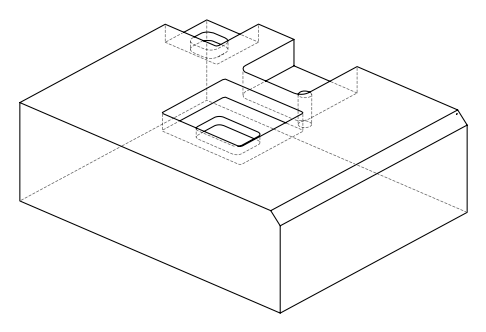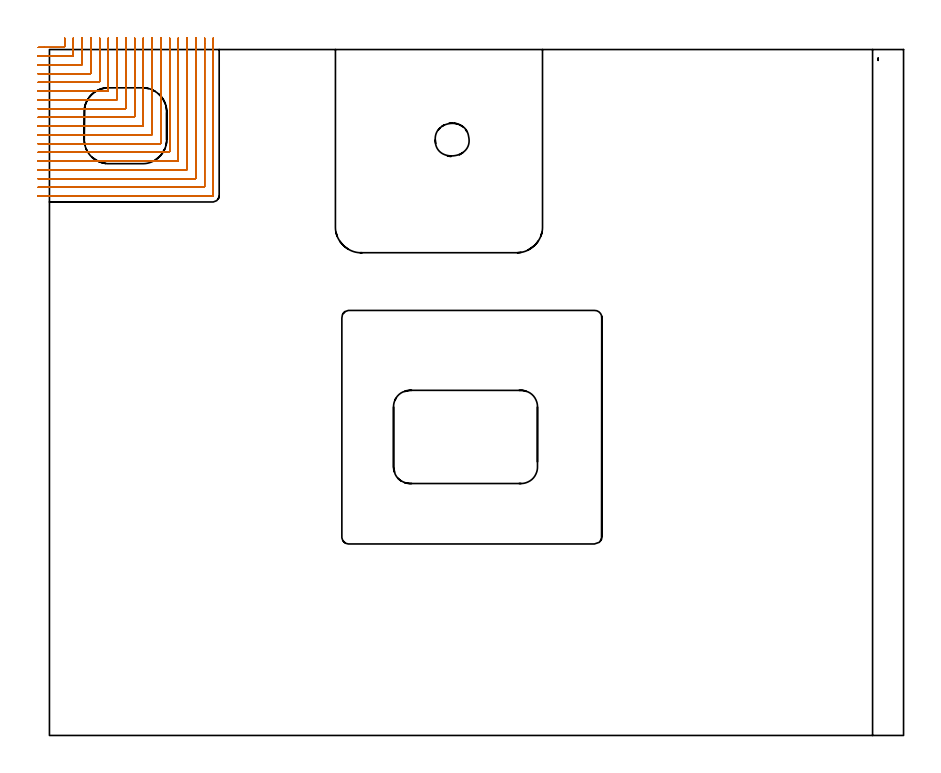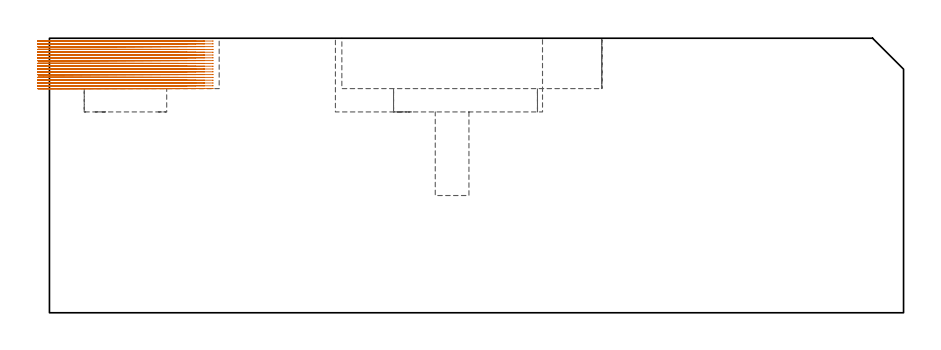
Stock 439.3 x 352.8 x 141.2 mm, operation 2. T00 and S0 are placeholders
(PLAN: 7 operations, 4 tool changes, 249 min)
(1 AREA_MILL | FG_CHAMFER_SURFACE | UGT0205_001 | 17.22 min | 44580 mm3)
(2 MILL_CORNER_NOTCH_RECTANGULAR | CORNER_NOTCH_RECTANGULAR | NXT0201_008 | Follow Part, ap 1.5, ae 75% | 69.24 min | 177215 mm3)
(3 MILL_RECTANGULAR_POCKET | POCKET_RECTANGULAR_STRAIGHT | NXT0201_008 | Follow Part, ap 1.5, ae 75% | 129.62 min | 415671 mm3)
(4 MILL_RECTANGULAR_POCKET_1 | POCKET_RECTANGULAR_STRAIGHT_1 | UGT0201_094 | Follow Part, ap 5, ae 75% | 0.85 min | 18282 mm3)
(5 MILL_RECTANGULAR_POCKET_2 | POCKET_RECTANGULAR_STRAIGHT_2 | NXT0201_012 | Follow Part, ap 4, ae 75% | 2.64 min | 41777 mm3)
(6 MILL_SLOT | SLOT_PARTIAL_RECTANGULAR | NXT0201_012 | Follow Part, ap 4, ae 75% | 28.28 min | 418952 mm3)
(7 MILL_BLIND_HOLE_FROM_SOLID_MATERIAL | STEP1POCKET | NXT0201_011 | Spiral | 1.12 min | 10100 mm3)
(TOOL UGT0205_001 | Chamfer Mill 20 x 3 x 45 deg. | D20 FL50 Z2)
(TOOL NXT0201_008 | ENDMILL 6mm [2P460-0600-NA 1630] | D6 FL26 Z6)
(TOOL UGT0201_094 | End mill 20 mm | D20 FL38 Z4)
(TOOL NXT0201_012 | ENDMILL 16mm [2P460-1600-NA 1630] | D16 FL38 Z6)
(TOOL NXT0201_011 | ENDMILL 12mm [2P460-1200-NA 1630] | D12 FL38 Z6)
(OP 2 MILL_CORNER_NOTCH_RECTANGULAR)
G17 G21 G94 G90
T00 M6
G54
G17 G0 G90 X-5.791 Y353.9 S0 M3
G43 Z151.2 H1
Z139.761
G94 G1 X-2.791 F250.
X7.505 F500.
G3 X7.8 Y354.195 R0.3
G1 Y355.8
Y358.8 F250.
G0 Z151.2
X-6. Y349.4
Z139.761
G1 X-3.
X12.005 F500.
G3 X12.3 Y349.695 R0.3
G1 Y355.8
Y358.8 F250.
G0 Z151.2
X-6. Y344.9
Z139.761
G1 X-3.
X16.505 F500.
G3 X16.8 Y345.195 R0.3
G1 Y355.8
Y358.8 F250.
G0 Z151.2
X-6. Y340.4
Z139.761
G1 X-3.
X21.005 F500.
G3 X21.3 Y340.695 R0.3
G1 Y355.8
Y358.8 F250.
G0 Z151.2
X-6. Y335.9
Z139.761
G1 X-3.
X25.504 F500.
G3 X25.8 Y336.196 R0.3
G1 Y355.8
Y358.8 F250.
G0 Z151.2
X-6. Y331.4
Z139.761
G1 X-3.
X30.004 F500.
G3 X30.3 Y331.696 R0.3
G1 Y355.8
Y358.8 F250.
G0 Z151.2
X-6. Y326.9
Z139.761
G1 X-3.
X34.504 F500.
G3 X34.8 Y327.196 R0.3
G1 Y355.8
Y358.8 F250.
G0 Z151.2
X-6. Y322.4
Z139.761
G1 X-3.
X39.004 F500.
G3 X39.3 Y322.696 R0.3
G1 Y355.8
Y358.8 F250.
G0 Z151.2
X-6. Y317.9
Z139.761
G1 X-3.
X43.504 F500.
G3 X43.8 Y318.196 R0.3
G1 Y355.8
Y358.8 F250.
G0 Z151.2
X-6. Y313.4
Z139.761
G1 X-3.
X48.004 F500.
G3 X48.3 Y313.696 R0.3
G1 Y355.8
Y358.8 F250.
G0 Z151.2
X-6. Y308.9
Z139.761
G1 X-3.
X52.503 F500.
G3 X52.8 Y309.197 R0.3
G1 Y355.8
Y358.8 F250.
G0 Z151.2
X-6. Y304.4
Z139.761
G1 X-3.
X57.003 F500.
G3 X57.3 Y304.697 R0.3
G1 Y355.8
Y358.8 F250.
G0 Z151.2
X-6. Y299.9
Z139.761
G1 X-3.
X61.503 F500.
G3 X61.8 Y300.197 R0.3
G1 Y355.8
Y358.8 F250.
G0 Z151.2
X-6. Y295.4
Z139.761
G1 X-3.
X66.003 F500.
G3 X66.3 Y295.697 R0.3
G1 Y355.8
Y358.8 F250.
G0 Z151.2
X-6. Y290.9
Z139.761
G1 X-3.
X70.503 F500.
G3 X70.8 Y291.197 R0.3
G1 Y355.8
Y358.8 F250.
G0 Z151.2
X-6. Y286.4
Z139.761
G1 X-3.
X75.003 F500.
G3 X75.3 Y286.697 R0.3
G1 Y355.8
Y358.8 F250.
G0 Z151.2
X-6. Y281.9
Z139.761
G1 X-3.
X79.503 F500.
G3 X79.8 Y282.197 R0.3
G1 Y355.8
Y358.8 F250.
G0 Z151.2
X-6. Y277.4
Z139.761
G1 X-3.
X84.003 F500.
G3 X84.3 Y277.697 R0.3
G1 Y355.8
Y358.8 F250.
G0 Z151.2
X-5.791 Y353.9
Z138.322
G1 X-2.791
X7.505 F500.
G3 X7.8 Y354.195 R0.3
G1 Y355.8
Y358.8 F250.
G0 Z151.2
X-6. Y349.4
Z138.322
G1 X-3.
X12.005 F500.
G3 X12.3 Y349.695 R0.3
G1 Y355.8
Y358.8 F250.
G0 Z151.2
X-6. Y344.9
Z138.322
G1 X-3.
X16.505 F500.
G3 X16.8 Y345.195 R0.3
G1 Y355.8
Y358.8 F250.
G0 Z151.2
X-6. Y340.4
Z138.322
G1 X-3.
X21.005 F500.
G3 X21.3 Y340.695 R0.3
G1 Y355.8
Y358.8 F250.
G0 Z151.2
X-6. Y335.9
Z138.322
G1 X-3.
X25.504 F500.
G3 X25.8 Y336.196 R0.3
G1 Y355.8
Y358.8 F250.
G0 Z151.2
X-6. Y331.4
Z138.322
G1 X-3.
X30.004 F500.
G3 X30.3 Y331.696 R0.3
G1 Y355.8
Y358.8 F250.
G0 Z151.2
X-6. Y326.9
Z138.322
G1 X-3.
X34.504 F500.
G3 X34.8 Y327.196 R0.3
G1 Y355.8
Y358.8 F250.
G0 Z151.2
X-6. Y322.4
Z138.322
G1 X-3.
X39.004 F500.
G3 X39.3 Y322.696 R0.3
G1 Y355.8
Y358.8 F250.
G0 Z151.2
X-6. Y317.9
Z138.322
G1 X-3.
X43.504 F500.
G3 X43.8 Y318.196 R0.3
G1 Y355.8
Y358.8 F250.
G0 Z151.2
X-6. Y313.4
Z138.322
G1 X-3.
X48.004 F500.
G3 X48.3 Y313.696 R0.3
G1 Y355.8
Y358.8 F250.
G0 Z151.2
X-6. Y308.9
Z138.322
G1 X-3.
X52.503 F500.
G3 X52.8 Y309.197 R0.3
G1 Y355.8
Y358.8 F250.
G0 Z151.2
X-6. Y304.4
Z138.322
G1 X-3.
X57.003 F500.
G3 X57.3 Y304.697 R0.3
G1 Y355.8
Y358.8 F250.
G0 Z151.2
X-6. Y299.9
Z138.322
G1 X-3.
X61.503 F500.
G3 X61.8 Y300.197 R0.3
G1 Y355.8
Y358.8 F250.
G0 Z151.2
X-6. Y295.4
Z138.322
G1 X-3.
X66.003 F500.
G3 X66.3 Y295.697 R0.3
G1 Y355.8
Y358.8 F250.
G0 Z151.2
X-6. Y290.9
Z138.322
G1 X-3.
X70.503 F500.
G3 X70.8 Y291.197 R0.3
G1 Y355.8
Y358.8 F250.
G0 Z151.2
X-6. Y286.4
Z138.322
G1 X-3.
X75.003 F500.
G3 X75.3 Y286.697 R0.3
G1 Y355.8
Y358.8 F250.
G0 Z151.2
X-6. Y281.9
Z138.322
G1 X-3.
X79.503 F500.
G3 X79.8 Y282.197 R0.3
G1 Y355.8
Y358.8 F250.
G0 Z151.2
X-6. Y277.4
Z138.322
G1 X-3.
X84.003 F500.
G3 X84.3 Y277.697 R0.3
G1 Y355.8
Y358.8 F250.
G0 Z151.2
X-5.791 Y353.9
Z136.883
G1 X-2.791
X7.505 F500.
G3 X7.8 Y354.195 R0.3
G1 Y355.8
Y358.8 F250.
G0 Z151.2
X-6. Y349.4
Z136.883
G1 X-3.
X12.005 F500.
G3 X12.3 Y349.695 R0.3
G1 Y355.8
Y358.8 F250.
G0 Z151.2
X-6. Y344.9
Z136.883
G1 X-3.
X16.505 F500.
G3 X16.8 Y345.195 R0.3
G1 Y355.8
Y358.8 F250.
G0 Z151.2
X-6. Y340.4
Z136.883
G1 X-3.
X21.005 F500.
G3 X21.3 Y340.695 R0.3
G1 Y355.8
Y358.8 F250.
G0 Z151.2
X-6. Y335.9
Z136.883
G1 X-3.
X25.504 F500.
G3 X25.8 Y336.196 R0.3
G1 Y355.8
Y358.8 F250.
G0 Z151.2
X-6. Y331.4
Z136.883
G1 X-3.
X30.004 F500.
G3 X30.3 Y331.696 R0.3
G1 Y355.8
Y358.8 F250.
G0 Z151.2
X-6. Y326.9
Z136.883
G1 X-3.
X34.504 F500.
G3 X34.8 Y327.196 R0.3
G1 Y355.8
Y358.8 F250.
G0 Z151.2
X-6. Y322.4
Z136.883
G1 X-3.
X39.004 F500.
G3 X39.3 Y322.696 R0.3
G1 Y355.8
Y358.8 F250.
G0 Z151.2
X-6. Y317.9
Z136.883
G1 X-3.
X43.504 F500.
G3 X43.8 Y318.196 R0.3
G1 Y355.8
Y358.8 F250.
G0 Z151.2
X-6. Y313.4
Z136.883
G1 X-3.
X48.004 F500.
G3 X48.3 Y313.696 R0.3
G1 Y355.8
Y358.8 F250.
G0 Z151.2
X-6. Y308.9
Z136.883
G1 X-3.
X52.503 F500.
G3 X52.8 Y309.197 R0.3
G1 Y355.8
Y358.8 F250.
G0 Z151.2
X-6. Y304.4
Z136.883
G1 X-3.
X57.003 F500.
G3 X57.3 Y304.697 R0.3
G1 Y355.8
Y358.8 F250.
G0 Z151.2
X-6. Y299.9
Z136.883
G1 X-3.
X61.503 F500.
G3 X61.8 Y300.197 R0.3
G1 Y355.8
Y358.8 F250.
G0 Z151.2
X-6. Y295.4
Z136.883
G1 X-3.
X66.003 F500.
G3 X66.3 Y295.697 R0.3
G1 Y355.8
Y358.8 F250.
G0 Z151.2
X-6. Y290.9
Z136.883
G1 X-3.
X70.503 F500.
G3 X70.8 Y291.197 R0.3
G1 Y355.8
Y358.8 F250.
G0 Z151.2
X-6. Y286.4
Z136.883
G1 X-3.
X75.003 F500.
G3 X75.3 Y286.697 R0.3
G1 Y355.8
Y358.8 F250.
G0 Z151.2
X-6. Y281.9
Z136.883
G1 X-3.
X79.503 F500.
G3 X79.8 Y282.197 R0.3
G1 Y355.8
Y358.8 F250.
G0 Z151.2
X-6. Y277.4
Z136.883
G1 X-3.
X84.003 F500.
G3 X84.3 Y277.697 R0.3
G1 Y355.8
Y358.8 F250.
G0 Z151.2
X-5.791 Y353.9
Z135.444
G1 X-2.791
X7.505 F500.
G3 X7.8 Y354.195 R0.3
G1 Y355.8
Y358.8 F250.
G0 Z151.2
X-6. Y349.4
Z135.444
G1 X-3.
X12.005 F500.
G3 X12.3 Y349.695 R0.3
G1 Y355.8
Y358.8 F250.
G0 Z151.2
X-6. Y344.9
Z135.444
G1 X-3.
X16.505 F500.
G3 X16.8 Y345.195 R0.3
G1 Y355.8
Y358.8 F250.
G0 Z151.2
X-6. Y340.4
Z135.444
G1 X-3.
X21.005 F500.
G3 X21.3 Y340.695 R0.3
G1 Y355.8
Y358.8 F250.
G0 Z151.2
X-6. Y335.9
Z135.444
G1 X-3.
X25.504 F500.
G3 X25.8 Y336.196 R0.3
G1 Y355.8
Y358.8 F250.
G0 Z151.2
X-6. Y331.4
Z135.444
G1 X-3.
X30.004 F500.
G3 X30.3 Y331.696 R0.3
G1 Y355.8
Y358.8 F250.
G0 Z151.2
X-6. Y326.9
Z135.444
G1 X-3.
X34.504 F500.
G3 X34.8 Y327.196 R0.3
G1 Y355.8
Y358.8 F250.
G0 Z151.2
X-6. Y322.4
Z135.444
G1 X-3.
X39.004 F500.
G3 X39.3 Y322.696 R0.3
G1 Y355.8
Y358.8 F250.
G0 Z151.2
X-6. Y317.9
Z135.444
G1 X-3.
X43.504 F500.
G3 X43.8 Y318.196 R0.3
G1 Y355.8
Y358.8 F250.
G0 Z151.2
X-6. Y313.4
Z135.444
G1 X-3.
X48.004 F500.
G3 X48.3 Y313.696 R0.3
G1 Y355.8
Y358.8 F250.
G0 Z151.2
X-6. Y308.9
Z135.444
G1 X-3.
X52.503 F500.
G3 X52.8 Y309.197 R0.3
G1 Y355.8
Y358.8 F250.
G0 Z151.2
X-6. Y304.4
Z135.444
G1 X-3.
X57.003 F500.
G3 X57.3 Y304.697 R0.3
G1 Y355.8
Y358.8 F250.
G0 Z151.2
X-6. Y299.9
Z135.444
G1 X-3.
X61.503 F500.
G3 X61.8 Y300.197 R0.3
G1 Y355.8
Y358.8 F250.
G0 Z151.2
X-6. Y295.4
Z135.444
G1 X-3.
X66.003 F500.
G3 X66.3 Y295.697 R0.3
G1 Y355.8
Y358.8 F250.
G0 Z151.2
X-6. Y290.9
Z135.444
G1 X-3.
X70.503 F500.
G3 X70.8 Y291.197 R0.3
G1 Y355.8
Y358.8 F250.
G0 Z151.2
X-6. Y286.4
Z135.444
G1 X-3.
X75.003 F500.
G3 X75.3 Y286.697 R0.3
G1 Y355.8
Y358.8 F250.
G0 Z151.2
X-6. Y281.9
Z135.444
G1 X-3.
X79.503 F500.
G3 X79.8 Y282.197 R0.3
G1 Y355.8
Y358.8 F250.
G0 Z151.2
X-6. Y277.4
Z135.444
G1 X-3.
X84.003 F500.
G3 X84.3 Y277.697 R0.3
G1 Y355.8
Y358.8 F250.
G0 Z151.2
X-5.791 Y353.9
Z134.005
G1 X-2.791
X7.505 F500.
G3 X7.8 Y354.195 R0.3
G1 Y355.8
Y358.8 F250.
G0 Z151.2
X-6. Y349.4
Z134.005
G1 X-3.
X12.005 F500.
G3 X12.3 Y349.695 R0.3
G1 Y355.8
Y358.8 F250.
G0 Z151.2
X-6. Y344.9
Z134.005
G1 X-3.
X16.505 F500.
G3 X16.8 Y345.195 R0.3
G1 Y355.8
Y358.8 F250.
G0 Z151.2
X-6. Y340.4
Z134.005
G1 X-3.
X21.005 F500.
G3 X21.3 Y340.695 R0.3
G1 Y355.8
Y358.8 F250.
G0 Z151.2
X-6. Y335.9
Z134.005
G1 X-3.
X25.504 F500.
G3 X25.8 Y336.196 R0.3
G1 Y355.8
Y358.8 F250.
G0 Z151.2
X-6. Y331.4
Z134.005
G1 X-3.
X30.004 F500.
G3 X30.3 Y331.696 R0.3
G1 Y355.8
Y358.8 F250.
G0 Z151.2
X-6. Y326.9
Z134.005
G1 X-3.
X34.504 F500.
G3 X34.8 Y327.196 R0.3
G1 Y355.8
Y358.8 F250.
G0 Z151.2
X-6. Y322.4
Z134.005
G1 X-3.
X39.004 F500.
G3 X39.3 Y322.696 R0.3
G1 Y355.8
Y358.8 F250.
G0 Z151.2
X-6. Y317.9
Z134.005
G1 X-3.
X43.504 F500.
G3 X43.8 Y318.196 R0.3
G1 Y355.8
Y358.8 F250.
G0 Z151.2
X-6. Y313.4
Z134.005
G1 X-3.
X48.004 F500.
G3 X48.3 Y313.696 R0.3
G1 Y355.8
Y358.8 F250.
G0 Z151.2
X-6. Y308.9
Z134.005
G1 X-3.
X52.503 F500.
G3 X52.8 Y309.197 R0.3
G1 Y355.8
Y358.8 F250.
G0 Z151.2
X-6. Y304.4
Z134.005
G1 X-3.
X57.003 F500.
G3 X57.3 Y304.697 R0.3
G1 Y355.8
Y358.8 F250.
G0 Z151.2
X-6. Y299.9
Z134.005
G1 X-3.
X61.503 F500.
G3 X61.8 Y300.197 R0.3
G1 Y355.8
Y358.8 F250.
G0 Z151.2
X-6. Y295.4
Z134.005
G1 X-3.
X66.003 F500.
G3 X66.3 Y295.697 R0.3
G1 Y355.8
Y358.8 F250.
G0 Z151.2
X-6. Y290.9
Z134.005
G1 X-3.
X70.503 F500.
G3 X70.8 Y291.197 R0.3
G1 Y355.8
Y358.8 F250.
G0 Z151.2
X-6. Y286.4
Z134.005
G1 X-3.
X75.003 F500.
G3 X75.3 Y286.697 R0.3
G1 Y355.8
Y358.8 F250.
G0 Z151.2
X-6. Y281.9
Z134.005
G1 X-3.
X79.503 F500.
G3 X79.8 Y282.197 R0.3
G1 Y355.8
Y358.8 F250.
G0 Z151.2
X-6. Y277.4
Z134.005
G1 X-3.
X84.003 F500.
G3 X84.3 Y277.697 R0.3
G1 Y355.8
Y358.8 F250.
G0 Z151.2
X-5.791 Y353.9
Z132.567
G1 X-2.791
X7.505 F500.
G3 X7.8 Y354.195 R0.3
G1 Y355.8
Y358.8 F250.
G0 Z151.2
X-6. Y349.4
Z132.567
G1 X-3.
X12.005 F500.
G3 X12.3 Y349.695 R0.3
G1 Y355.8
Y358.8 F250.
G0 Z151.2
X-6. Y344.9
Z132.567
G1 X-3.
X16.505 F500.
G3 X16.8 Y345.195 R0.3
G1 Y355.8
Y358.8 F250.
G0 Z151.2
X-6. Y340.4
Z132.567
G1 X-3.
X21.005 F500.
G3 X21.3 Y340.695 R0.3
G1 Y355.8
Y358.8 F250.
G0 Z151.2
X-6. Y335.9
Z132.567
G1 X-3.
X25.504 F500.
G3 X25.8 Y336.196 R0.3
G1 Y355.8
Y358.8 F250.
G0 Z151.2
X-6. Y331.4
Z132.567
G1 X-3.
X30.004 F500.
G3 X30.3 Y331.696 R0.3
G1 Y355.8
Y358.8 F250.
G0 Z151.2
X-6. Y326.9
Z132.567
G1 X-3.
X34.504 F500.
G3 X34.8 Y327.196 R0.3
G1 Y355.8
Y358.8 F250.
G0 Z151.2
X-6. Y322.4
Z132.567
G1 X-3.
X39.004 F500.
G3 X39.3 Y322.696 R0.3
G1 Y355.8
Y358.8 F250.
G0 Z151.2
X-6. Y317.9
Z132.567
G1 X-3.
X43.504 F500.
G3 X43.8 Y318.196 R0.3
G1 Y355.8
Y358.8 F250.
G0 Z151.2
X-6. Y313.4
Z132.567
G1 X-3.
X48.004 F500.
G3 X48.3 Y313.696 R0.3
G1 Y355.8
Y358.8 F250.
G0 Z151.2
X-6. Y308.9
Z132.567
G1 X-3.
X52.503 F500.
G3 X52.8 Y309.197 R0.3
G1 Y355.8
Y358.8 F250.
G0 Z151.2
X-6. Y304.4
Z132.567
G1 X-3.
X57.003 F500.
G3 X57.3 Y304.697 R0.3
G1 Y355.8
Y358.8 F250.
G0 Z151.2
X-6. Y299.9
Z132.567
G1 X-3.
X61.503 F500.
G3 X61.8 Y300.197 R0.3
G1 Y355.8
Y358.8 F250.
G0 Z151.2
X-6. Y295.4
Z132.567
G1 X-3.
X66.003 F500.
G3 X66.3 Y295.697 R0.3
G1 Y355.8
Y358.8 F250.
G0 Z151.2
X-6. Y290.9
Z132.567
G1 X-3.
X70.503 F500.
G3 X70.8 Y291.197 R0.3
G1 Y355.8
Y358.8 F250.
G0 Z151.2
X-6. Y286.4
Z132.567
G1 X-3.
X75.003 F500.
G3 X75.3 Y286.697 R0.3
G1 Y355.8
Y358.8 F250.
G0 Z151.2
X-6. Y281.9
Z132.567
G1 X-3.
X79.503 F500.
G3 X79.8 Y282.197 R0.3
G1 Y355.8
Y358.8 F250.
G0 Z151.2
X-6. Y277.4
Z132.567
G1 X-3.
X84.003 F500.
G3 X84.3 Y277.697 R0.3
G1 Y355.8
Y358.8 F250.
G0 Z151.2
X-5.791 Y353.9
Z131.128
G1 X-2.791
X7.505 F500.
G3 X7.8 Y354.195 R0.3
G1 Y355.8
Y358.8 F250.
G0 Z151.2
X-6. Y349.4
Z131.128
G1 X-3.
X12.005 F500.
G3 X12.3 Y349.695 R0.3
G1 Y355.8
Y358.8 F250.
G0 Z151.2
X-6. Y344.9
Z131.128
G1 X-3.
X16.505 F500.
G3 X16.8 Y345.195 R0.3
G1 Y355.8
Y358.8 F250.
G0 Z151.2
X-6. Y340.4
Z131.128
G1 X-3.
X21.005 F500.
G3 X21.3 Y340.695 R0.3
G1 Y355.8
Y358.8 F250.
G0 Z151.2
X-6. Y335.9
Z131.128
G1 X-3.
X25.504 F500.
G3 X25.8 Y336.196 R0.3
G1 Y355.8
Y358.8 F250.
G0 Z151.2
X-6. Y331.4
Z131.128
G1 X-3.
X30.004 F500.
G3 X30.3 Y331.696 R0.3
G1 Y355.8
Y358.8 F250.
G0 Z151.2
X-6. Y326.9
Z131.128
G1 X-3.
X34.504 F500.
G3 X34.8 Y327.196 R0.3
G1 Y355.8
Y358.8 F250.
G0 Z151.2
X-6. Y322.4
Z131.128
G1 X-3.
X39.004 F500.
G3 X39.3 Y322.696 R0.3
G1 Y355.8
Y358.8 F250.
G0 Z151.2
X-6. Y317.9
Z131.128
G1 X-3.
X43.504 F500.
G3 X43.8 Y318.196 R0.3
G1 Y355.8
Y358.8 F250.
G0 Z151.2
X-6. Y313.4
Z131.128
G1 X-3.
X48.004 F500.
G3 X48.3 Y313.696 R0.3
G1 Y355.8
Y358.8 F250.
G0 Z151.2
X-6. Y308.9
Z131.128
G1 X-3.
X52.503 F500.
G3 X52.8 Y309.197 R0.3
G1 Y355.8
Y358.8 F250.
G0 Z151.2
X-6. Y304.4
Z131.128
G1 X-3.
X57.003 F500.
G3 X57.3 Y304.697 R0.3
G1 Y355.8
Y358.8 F250.
G0 Z151.2
X-6. Y299.9
Z131.128
G1 X-3.
X61.503 F500.
G3 X61.8 Y300.197 R0.3
G1 Y355.8
Y358.8 F250.
G0 Z151.2
X-6. Y295.4
Z131.128
G1 X-3.
X66.003 F500.
G3 X66.3 Y295.697 R0.3
G1 Y355.8
Y358.8 F250.
G0 Z151.2
X-6. Y290.9
Z131.128
G1 X-3.
X70.503 F500.
G3 X70.8 Y291.197 R0.3
G1 Y355.8
Y358.8 F250.
G0 Z151.2
X-6. Y286.4
Z131.128
G1 X-3.
X75.003 F500.
G3 X75.3 Y286.697 R0.3
G1 Y355.8
Y358.8 F250.
G0 Z151.2
X-6. Y281.9
Z131.128
G1 X-3.
X79.503 F500.
G3 X79.8 Y282.197 R0.3
G1 Y355.8
Y358.8 F250.
G0 Z151.2
X-6. Y277.4
Z131.128
G1 X-3.
X84.003 F500.
G3 X84.3 Y277.697 R0.3
G1 Y355.8
Y358.8 F250.
G0 Z151.2
X-5.791 Y353.9
Z129.689
G1 X-2.791
X7.505 F500.
G3 X7.8 Y354.195 R0.3
G1 Y355.8
Y358.8 F250.
G0 Z151.2
X-6. Y349.4
Z129.689
G1 X-3.
X12.005 F500.
G3 X12.3 Y349.695 R0.3
G1 Y355.8
Y358.8 F250.
G0 Z151.2
X-6. Y344.9
Z129.689
G1 X-3.
X16.505 F500.
G3 X16.8 Y345.195 R0.3
G1 Y355.8
Y358.8 F250.
G0 Z151.2
X-6. Y340.4
Z129.689
G1 X-3.
X21.005 F500.
G3 X21.3 Y340.695 R0.3
G1 Y355.8
Y358.8 F250.
G0 Z151.2
X-6. Y335.9
Z129.689
G1 X-3.
X25.504 F500.
G3 X25.8 Y336.196 R0.3
G1 Y355.8
Y358.8 F250.
G0 Z151.2
X-6. Y331.4
Z129.689
G1 X-3.
X30.004 F500.
G3 X30.3 Y331.696 R0.3
G1 Y355.8
Y358.8 F250.
G0 Z151.2
X-6. Y326.9
Z129.689
G1 X-3.
X34.504 F500.
G3 X34.8 Y327.196 R0.3
G1 Y355.8
Y358.8 F250.
G0 Z151.2
X-6. Y322.4
Z129.689
G1 X-3.
X39.004 F500.
G3 X39.3 Y322.696 R0.3
G1 Y355.8
Y358.8 F250.
G0 Z151.2
X-6. Y317.9
Z129.689
G1 X-3.
X43.504 F500.
G3 X43.8 Y318.196 R0.3
G1 Y355.8
Y358.8 F250.
G0 Z151.2
X-6. Y313.4
Z129.689
G1 X-3.
X48.004 F500.
G3 X48.3 Y313.696 R0.3
G1 Y355.8
Y358.8 F250.
G0 Z151.2
X-6. Y308.9
Z129.689
G1 X-3.
X52.503 F500.
G3 X52.8 Y309.197 R0.3
G1 Y355.8
Y358.8 F250.
G0 Z151.2
X-6. Y304.4
Z129.689
G1 X-3.
X57.003 F500.
G3 X57.3 Y304.697 R0.3
G1 Y355.8
Y358.8 F250.
G0 Z151.2
X-6. Y299.9
Z129.689
G1 X-3.
X61.503 F500.
G3 X61.8 Y300.197 R0.3
G1 Y355.8
Y358.8 F250.
G0 Z151.2
X-6. Y295.4
Z129.689
G1 X-3.
X66.003 F500.
G3 X66.3 Y295.697 R0.3
G1 Y355.8
Y358.8 F250.
G0 Z151.2
X-6. Y290.9
Z129.689
G1 X-3.
X70.503 F500.
G3 X70.8 Y291.197 R0.3
G1 Y355.8
Y358.8 F250.
G0 Z151.2
X-6. Y286.4
Z129.689
G1 X-3.
X75.003 F500.
G3 X75.3 Y286.697 R0.3
G1 Y355.8
Y358.8 F250.
G0 Z151.2
X-6. Y281.9
Z129.689
G1 X-3.
X79.503 F500.
G3 X79.8 Y282.197 R0.3
G1 Y355.8
Y358.8 F250.
G0 Z151.2
X-6. Y277.4
Z129.689
G1 X-3.
X84.003 F500.
G3 X84.3 Y277.697 R0.3
G1 Y355.8
Y358.8 F250.
G0 Z151.2
X-5.791 Y353.9
Z128.25
G1 X-2.791
X7.505 F500.
G3 X7.8 Y354.195 R0.3
G1 Y355.8
Y358.8 F250.
G0 Z151.2
X-6. Y349.4
Z128.25
G1 X-3.
X12.005 F500.
G3 X12.3 Y349.695 R0.3
G1 Y355.8
Y358.8 F250.
G0 Z151.2
X-6. Y344.9
Z128.25
G1 X-3.
X16.505 F500.
G3 X16.8 Y345.195 R0.3
G1 Y355.8
Y358.8 F250.
G0 Z151.2
X-6. Y340.4
Z128.25
G1 X-3.
X21.005 F500.
G3 X21.3 Y340.695 R0.3
G1 Y355.8
Y358.8 F250.
G0 Z151.2
X-6. Y335.9
Z128.25
G1 X-3.
X25.504 F500.
G3 X25.8 Y336.196 R0.3
G1 Y355.8
Y358.8 F250.
G0 Z151.2
X-6. Y331.4
Z128.25
G1 X-3.
X30.004 F500.
G3 X30.3 Y331.696 R0.3
G1 Y355.8
Y358.8 F250.
G0 Z151.2
X-6. Y326.9
Z128.25
G1 X-3.
X34.504 F500.
G3 X34.8 Y327.196 R0.3
G1 Y355.8
Y358.8 F250.
G0 Z151.2
X-6. Y322.4
Z128.25
G1 X-3.
X39.004 F500.
G3 X39.3 Y322.696 R0.3
G1 Y355.8
Y358.8 F250.
G0 Z151.2
X-6. Y317.9
Z128.25
G1 X-3.
X43.504 F500.
G3 X43.8 Y318.196 R0.3
G1 Y355.8
Y358.8 F250.
G0 Z151.2
X-6. Y313.4
Z128.25
G1 X-3.
X48.004 F500.
G3 X48.3 Y313.696 R0.3
G1 Y355.8
Y358.8 F250.
G0 Z151.2
X-6. Y308.9
Z128.25
G1 X-3.
X52.503 F500.
G3 X52.8 Y309.197 R0.3
G1 Y355.8
Y358.8 F250.
G0 Z151.2
X-6. Y304.4
Z128.25
G1 X-3.
X57.003 F500.
G3 X57.3 Y304.697 R0.3
G1 Y355.8
Y358.8 F250.
G0 Z151.2
X-6. Y299.9
Z128.25
G1 X-3.
X61.503 F500.
G3 X61.8 Y300.197 R0.3
G1 Y355.8
Y358.8 F250.
G0 Z151.2
X-6. Y295.4
Z128.25
G1 X-3.
X66.003 F500.
G3 X66.3 Y295.697 R0.3
G1 Y355.8
Y358.8 F250.
G0 Z151.2
X-6. Y290.9
Z128.25
G1 X-3.
X70.503 F500.
G3 X70.8 Y291.197 R0.3
G1 Y355.8
Y358.8 F250.
G0 Z151.2
X-6. Y286.4
Z128.25
G1 X-3.
X75.003 F500.
G3 X75.3 Y286.697 R0.3
G1 Y355.8
Y358.8 F250.
G0 Z151.2
X-6. Y281.9
Z128.25
G1 X-3.
X79.503 F500.
G3 X79.8 Y282.197 R0.3
G1 Y355.8
Y358.8 F250.
G0 Z151.2
X-6. Y277.4
Z128.25
G1 X-3.
X84.003 F500.
G3 X84.3 Y277.697 R0.3
G1 Y355.8
Y358.8 F250.
G0 Z151.2
X-5.791 Y353.9
Z126.811
G1 X-2.791
X7.505 F500.
G3 X7.8 Y354.195 R0.3
G1 Y355.8
Y358.8 F250.
G0 Z151.2
X-6. Y349.4
Z126.811
G1 X-3.
X12.005 F500.
G3 X12.3 Y349.695 R0.3
G1 Y355.8
Y358.8 F250.
G0 Z151.2
X-6. Y344.9
Z126.811
G1 X-3.
X16.505 F500.
G3 X16.8 Y345.195 R0.3
G1 Y355.8
Y358.8 F250.
G0 Z151.2
X-6. Y340.4
Z126.811
G1 X-3.
X21.005 F500.
G3 X21.3 Y340.695 R0.3
G1 Y355.8
Y358.8 F250.
G0 Z151.2
X-6. Y335.9
Z126.811
G1 X-3.
X25.504 F500.
G3 X25.8 Y336.196 R0.3
G1 Y355.8
Y358.8 F250.
G0 Z151.2
X-6. Y331.4
Z126.811
G1 X-3.
X30.004 F500.
G3 X30.3 Y331.696 R0.3
G1 Y355.8
Y358.8 F250.
G0 Z151.2
X-6. Y326.9
Z126.811
G1 X-3.
X34.504 F500.
G3 X34.8 Y327.196 R0.3
G1 Y355.8
Y358.8 F250.
G0 Z151.2
X-6. Y322.4
Z126.811
G1 X-3.
X39.004 F500.
G3 X39.3 Y322.696 R0.3
G1 Y355.8
Y358.8 F250.
G0 Z151.2
X-6. Y317.9
Z126.811
G1 X-3.
X43.504 F500.
G3 X43.8 Y318.196 R0.3
G1 Y355.8
Y358.8 F250.
G0 Z151.2
X-6. Y313.4
Z126.811
G1 X-3.
X48.004 F500.
G3 X48.3 Y313.696 R0.3
G1 Y355.8
Y358.8 F250.
G0 Z151.2
X-6. Y308.9
Z126.811
G1 X-3.
X52.503 F500.
G3 X52.8 Y309.197 R0.3
G1 Y355.8
Y358.8 F250.
G0 Z151.2
X-6. Y304.4
Z126.811
G1 X-3.
X57.003 F500.
G3 X57.3 Y304.697 R0.3
G1 Y355.8
Y358.8 F250.
G0 Z151.2
X-6. Y299.9
Z126.811
G1 X-3.
X61.503 F500.
G3 X61.8 Y300.197 R0.3
G1 Y355.8
Y358.8 F250.
G0 Z151.2
X-6. Y295.4
Z126.811
G1 X-3.
X66.003 F500.
G3 X66.3 Y295.697 R0.3
G1 Y355.8
Y358.8 F250.
G0 Z151.2
X-6. Y290.9
Z126.811
G1 X-3.
X70.503 F500.
G3 X70.8 Y291.197 R0.3
G1 Y355.8
Y358.8 F250.
G0 Z151.2
X-6. Y286.4
Z126.811
G1 X-3.
X75.003 F500.
G3 X75.3 Y286.697 R0.3
G1 Y355.8
Y358.8 F250.
G0 Z151.2
X-6. Y281.9
Z126.811
G1 X-3.
X79.503 F500.
G3 X79.8 Y282.197 R0.3
G1 Y355.8
Y358.8 F250.
G0 Z151.2
X-6. Y277.4
Z126.811
G1 X-3.
X84.003 F500.
G3 X84.3 Y277.697 R0.3
G1 Y355.8
Y358.8 F250.
G0 Z151.2
X-5.791 Y353.9
Z125.372
G1 X-2.791
X7.505 F500.
G3 X7.8 Y354.195 R0.3
G1 Y355.8
Y358.8 F250.
G0 Z151.2
X-6. Y349.4
Z125.372
G1 X-3.
X12.005 F500.
G3 X12.3 Y349.695 R0.3
G1 Y355.8
Y358.8 F250.
G0 Z151.2
X-6. Y344.9
Z125.372
G1 X-3.
X16.505 F500.
G3 X16.8 Y345.195 R0.3
G1 Y355.8
Y358.8 F250.
G0 Z151.2
X-6. Y340.4
Z125.372
G1 X-3.
X21.005 F500.
G3 X21.3 Y340.695 R0.3
G1 Y355.8
Y358.8 F250.
G0 Z151.2
X-6. Y335.9
Z125.372
G1 X-3.
X25.504 F500.
G3 X25.8 Y336.196 R0.3
G1 Y355.8
Y358.8 F250.
G0 Z151.2
X-6. Y331.4
Z125.372
G1 X-3.
X30.004 F500.
G3 X30.3 Y331.696 R0.3
G1 Y355.8
Y358.8 F250.
G0 Z151.2
X-6. Y326.9
Z125.372
G1 X-3.
X34.504 F500.
G3 X34.8 Y327.196 R0.3
G1 Y355.8
Y358.8 F250.
G0 Z151.2
X-6. Y322.4
Z125.372
G1 X-3.
X39.004 F500.
G3 X39.3 Y322.696 R0.3
G1 Y355.8
Y358.8 F250.
G0 Z151.2
X-6. Y317.9
Z125.372
G1 X-3.
X43.504 F500.
G3 X43.8 Y318.196 R0.3
G1 Y355.8
Y358.8 F250.
G0 Z151.2
X-6. Y313.4
Z125.372
G1 X-3.
X48.004 F500.
G3 X48.3 Y313.696 R0.3
G1 Y355.8
Y358.8 F250.
G0 Z151.2
X-6. Y308.9
Z125.372
G1 X-3.
X52.503 F500.
G3 X52.8 Y309.197 R0.3
G1 Y355.8
Y358.8 F250.
G0 Z151.2
X-6. Y304.4
Z125.372
G1 X-3.
X57.003 F500.
G3 X57.3 Y304.697 R0.3
G1 Y355.8
Y358.8 F250.
G0 Z151.2
X-6. Y299.9
Z125.372
G1 X-3.
X61.503 F500.
G3 X61.8 Y300.197 R0.3
G1 Y355.8
Y358.8 F250.
G0 Z151.2
X-6. Y295.4
Z125.372
G1 X-3.
X66.003 F500.
G3 X66.3 Y295.697 R0.3
G1 Y355.8
Y358.8 F250.
G0 Z151.2
X-6. Y290.9
Z125.372
G1 X-3.
X70.503 F500.
G3 X70.8 Y291.197 R0.3
G1 Y355.8
Y358.8 F250.
G0 Z151.2
X-6. Y286.4
Z125.372
G1 X-3.
X75.003 F500.
G3 X75.3 Y286.697 R0.3
G1 Y355.8
Y358.8 F250.
G0 Z151.2
X-6. Y281.9
Z125.372
G1 X-3.
X79.503 F500.
G3 X79.8 Y282.197 R0.3
G1 Y355.8
Y358.8 F250.
G0 Z151.2
X-6. Y277.4
Z125.372
G1 X-3.
X84.003 F500.
G3 X84.3 Y277.697 R0.3
G1 Y355.8
Y358.8 F250.
G0 Z151.2
X-5.791 Y353.9
Z123.933
G1 X-2.791
X7.505 F500.
G3 X7.8 Y354.195 R0.3
G1 Y355.8
Y358.8 F250.
G0 Z151.2
X-6. Y349.4
Z123.933
G1 X-3.
X12.005 F500.
G3 X12.3 Y349.695 R0.3
G1 Y355.8
Y358.8 F250.
G0 Z151.2
X-6. Y344.9
Z123.933
G1 X-3.
X16.505 F500.
G3 X16.8 Y345.195 R0.3
G1 Y355.8
Y358.8 F250.
G0 Z151.2
X-6. Y340.4
Z123.933
G1 X-3.
X21.005 F500.
G3 X21.3 Y340.695 R0.3
G1 Y355.8
Y358.8 F250.
G0 Z151.2
X-6. Y335.9
Z123.933
G1 X-3.
X25.504 F500.
G3 X25.8 Y336.196 R0.3
G1 Y355.8
Y358.8 F250.
G0 Z151.2
X-6. Y331.4
Z123.933
G1 X-3.
X30.004 F500.
G3 X30.3 Y331.696 R0.3
G1 Y355.8
Y358.8 F250.
G0 Z151.2
X-6. Y326.9
Z123.933
G1 X-3.
X34.504 F500.
G3 X34.8 Y327.196 R0.3
G1 Y355.8
Y358.8 F250.
G0 Z151.2
X-6. Y322.4
Z123.933
G1 X-3.
X39.004 F500.
G3 X39.3 Y322.696 R0.3
G1 Y355.8
Y358.8 F250.
G0 Z151.2
X-6. Y317.9
Z123.933
G1 X-3.
X43.504 F500.
G3 X43.8 Y318.196 R0.3
G1 Y355.8
Y358.8 F250.
G0 Z151.2
X-6. Y313.4
Z123.933
G1 X-3.
X48.004 F500.
G3 X48.3 Y313.696 R0.3
G1 Y355.8
Y358.8 F250.
G0 Z151.2
X-6. Y308.9
Z123.933
G1 X-3.
X52.503 F500.
G3 X52.8 Y309.197 R0.3
G1 Y355.8
Y358.8 F250.
G0 Z151.2
X-6. Y304.4
Z123.933
G1 X-3.
X57.003 F500.
G3 X57.3 Y304.697 R0.3
G1 Y355.8
Y358.8 F250.
G0 Z151.2
X-6. Y299.9
Z123.933
G1 X-3.
X61.503 F500.
G3 X61.8 Y300.197 R0.3
G1 Y355.8
Y358.8 F250.
G0 Z151.2
X-6. Y295.4
Z123.933
G1 X-3.
X66.003 F500.
G3 X66.3 Y295.697 R0.3
G1 Y355.8
Y358.8 F250.
G0 Z151.2
X-6. Y290.9
Z123.933
G1 X-3.
X70.503 F500.
G3 X70.8 Y291.197 R0.3
G1 Y355.8
Y358.8 F250.
G0 Z151.2
X-6. Y286.4
Z123.933
G1 X-3.
X75.003 F500.
G3 X75.3 Y286.697 R0.3
G1 Y355.8
Y358.8 F250.
G0 Z151.2
X-6. Y281.9
Z123.933
G1 X-3.
X79.503 F500.
G3 X79.8 Y282.197 R0.3
G1 Y355.8
Y358.8 F250.
G0 Z151.2
X-6. Y277.4
Z123.933
G1 X-3.
X84.003 F500.
G3 X84.3 Y277.697 R0.3
G1 Y355.8
Y358.8 F250.
G0 Z151.2
X-5.791 Y353.9
Z122.494
G1 X-2.791
X7.505 F500.
G3 X7.8 Y354.195 R0.3
G1 Y355.8
Y358.8 F250.
G0 Z151.2
X-6. Y349.4
Z122.494
G1 X-3.
X12.005 F500.
G3 X12.3 Y349.695 R0.3
G1 Y355.8
Y358.8 F250.
G0 Z151.2
X-6. Y344.9
Z122.494
G1 X-3.
X16.505 F500.
G3 X16.8 Y345.195 R0.3
G1 Y355.8
Y358.8 F250.
G0 Z151.2
X-6. Y340.4
Z122.494
G1 X-3.
X21.005 F500.
G3 X21.3 Y340.695 R0.3
G1 Y355.8
Y358.8 F250.
G0 Z151.2
X-6. Y335.9
Z122.494
G1 X-3.
X25.504 F500.
G3 X25.8 Y336.196 R0.3
G1 Y355.8
Y358.8 F250.
G0 Z151.2
X-6. Y331.4
Z122.494
G1 X-3.
X30.004 F500.
G3 X30.3 Y331.696 R0.3
G1 Y355.8
Y358.8 F250.
G0 Z151.2
X-6. Y326.9
Z122.494
G1 X-3.
X34.504 F500.
G3 X34.8 Y327.196 R0.3
G1 Y355.8
Y358.8 F250.
G0 Z151.2
X-6. Y322.4
Z122.494
G1 X-3.
X39.004 F500.
G3 X39.3 Y322.696 R0.3
G1 Y355.8
Y358.8 F250.
G0 Z151.2
X-6. Y317.9
Z122.494
G1 X-3.
X43.504 F500.
G3 X43.8 Y318.196 R0.3
G1 Y355.8
Y358.8 F250.
G0 Z151.2
X-6. Y313.4
Z122.494
G1 X-3.
X48.004 F500.
G3 X48.3 Y313.696 R0.3
G1 Y355.8
Y358.8 F250.
G0 Z151.2
X-6. Y308.9
Z122.494
G1 X-3.
X52.503 F500.
G3 X52.8 Y309.197 R0.3
G1 Y355.8
Y358.8 F250.
G0 Z151.2
X-6. Y304.4
Z122.494
G1 X-3.
X57.003 F500.
G3 X57.3 Y304.697 R0.3
G1 Y355.8
Y358.8 F250.
G0 Z151.2
X-6. Y299.9
Z122.494
G1 X-3.
X61.503 F500.
G3 X61.8 Y300.197 R0.3
G1 Y355.8
Y358.8 F250.
G0 Z151.2
X-6. Y295.4
Z122.494
G1 X-3.
X66.003 F500.
G3 X66.3 Y295.697 R0.3
G1 Y355.8
Y358.8 F250.
G0 Z151.2
X-6. Y290.9
Z122.494
G1 X-3.
X70.503 F500.
G3 X70.8 Y291.197 R0.3
G1 Y355.8
Y358.8 F250.
G0 Z151.2
X-6. Y286.4
Z122.494
G1 X-3.
X75.003 F500.
G3 X75.3 Y286.697 R0.3
G1 Y355.8
Y358.8 F250.
G0 Z151.2
X-6. Y281.9
Z122.494
G1 X-3.
X79.503 F500.
G3 X79.8 Y282.197 R0.3
G1 Y355.8
Y358.8 F250.
G0 Z151.2
X-6. Y277.4
Z122.494
G1 X-3.
X84.003 F500.
G3 X84.3 Y277.697 R0.3
G1 Y355.8
Y358.8 F250.
G0 Z151.2
X-5.791 Y353.9
Z121.056
G1 X-2.791
X7.505 F500.
G3 X7.8 Y354.195 R0.3
G1 Y355.8
Y358.8 F250.
G0 Z151.2
X-6. Y349.4
Z121.056
G1 X-3.
X12.005 F500.
G3 X12.3 Y349.695 R0.3
G1 Y355.8
Y358.8 F250.
G0 Z151.2
X-6. Y344.9
Z121.056
G1 X-3.
X16.505 F500.
G3 X16.8 Y345.195 R0.3
G1 Y355.8
Y358.8 F250.
G0 Z151.2
X-6. Y340.4
Z121.056
G1 X-3.
X21.005 F500.
G3 X21.3 Y340.695 R0.3
G1 Y355.8
Y358.8 F250.
G0 Z151.2
X-6. Y335.9
Z121.056
G1 X-3.
X25.504 F500.
G3 X25.8 Y336.196 R0.3
G1 Y355.8
Y358.8 F250.
G0 Z151.2
X-6. Y331.4
Z121.056
G1 X-3.
X30.004 F500.
G3 X30.3 Y331.696 R0.3
G1 Y355.8
Y358.8 F250.
G0 Z151.2
X-6. Y326.9
Z121.056
G1 X-3.
X34.504 F500.
G3 X34.8 Y327.196 R0.3
G1 Y355.8
Y358.8 F250.
G0 Z151.2
X-6. Y322.4
Z121.056
G1 X-3.
X39.004 F500.
G3 X39.3 Y322.696 R0.3
G1 Y355.8
Y358.8 F250.
G0 Z151.2
X-6. Y317.9
Z121.056
G1 X-3.
X43.504 F500.
G3 X43.8 Y318.196 R0.3
G1 Y355.8
Y358.8 F250.
G0 Z151.2
X-6. Y313.4
Z121.056
G1 X-3.
X48.004 F500.
G3 X48.3 Y313.696 R0.3
G1 Y355.8
Y358.8 F250.
G0 Z151.2
X-6. Y308.9
Z121.056
G1 X-3.
X52.503 F500.
G3 X52.8 Y309.197 R0.3
G1 Y355.8
Y358.8 F250.
G0 Z151.2
X-6. Y304.4
Z121.056
G1 X-3.
X57.003 F500.
G3 X57.3 Y304.697 R0.3
G1 Y355.8
Y358.8 F250.
G0 Z151.2
X-6. Y299.9
Z121.056
G1 X-3.
X61.503 F500.
G3 X61.8 Y300.197 R0.3
G1 Y355.8
Y358.8 F250.
G0 Z151.2
X-6. Y295.4
Z121.056
G1 X-3.
X66.003 F500.
G3 X66.3 Y295.697 R0.3
G1 Y355.8
Y358.8 F250.
G0 Z151.2
X-6. Y290.9
Z121.056
G1 X-3.
X70.503 F500.
G3 X70.8 Y291.197 R0.3
G1 Y355.8
Y358.8 F250.
G0 Z151.2
X-6. Y286.4
Z121.056
G1 X-3.
X75.003 F500.
G3 X75.3 Y286.697 R0.3
G1 Y355.8
Y358.8 F250.
G0 Z151.2
X-6. Y281.9
Z121.056
G1 X-3.
X79.503 F500.
G3 X79.8 Y282.197 R0.3
G1 Y355.8
Y358.8 F250.
G0 Z151.2
X-6. Y277.4
Z121.056
G1 X-3.
X84.003 F500.
G3 X84.3 Y277.697 R0.3
G1 Y355.8
Y358.8 F250.
G0 Z151.2
X-5.791 Y353.9
Z119.617
G1 X-2.791
X7.505 F500.
G3 X7.8 Y354.195 R0.3
G1 Y355.8
Y358.8 F250.
G0 Z151.2
X-6. Y349.4
Z119.617
G1 X-3.
X12.005 F500.
G3 X12.3 Y349.695 R0.3
G1 Y355.8
Y358.8 F250.
G0 Z151.2
X-6. Y344.9
Z119.617
G1 X-3.
X16.505 F500.
G3 X16.8 Y345.195 R0.3
G1 Y355.8
Y358.8 F250.
G0 Z151.2
X-6. Y340.4
Z119.617
G1 X-3.
X21.005 F500.
G3 X21.3 Y340.695 R0.3
G1 Y355.8
Y358.8 F250.
G0 Z151.2
X-6. Y335.9
Z119.617
G1 X-3.
X25.504 F500.
G3 X25.8 Y336.196 R0.3
G1 Y355.8
Y358.8 F250.
G0 Z151.2
X-6. Y331.4
Z119.617
G1 X-3.
X30.004 F500.
G3 X30.3 Y331.696 R0.3
G1 Y355.8
Y358.8 F250.
G0 Z151.2
X-6. Y326.9
Z119.617
G1 X-3.
X34.504 F500.
G3 X34.8 Y327.196 R0.3
G1 Y355.8
Y358.8 F250.
G0 Z151.2
X-6. Y322.4
Z119.617
G1 X-3.
X39.004 F500.
G3 X39.3 Y322.696 R0.3
G1 Y355.8
Y358.8 F250.
G0 Z151.2
X-6. Y317.9
Z119.617
G1 X-3.
X43.504 F500.
G3 X43.8 Y318.196 R0.3
G1 Y355.8
Y358.8 F250.
G0 Z151.2
X-6. Y313.4
Z119.617
G1 X-3.
X48.004 F500.
G3 X48.3 Y313.696 R0.3
G1 Y355.8
Y358.8 F250.
G0 Z151.2
X-6. Y308.9
Z119.617
G1 X-3.
X52.503 F500.
G3 X52.8 Y309.197 R0.3
G1 Y355.8
Y358.8 F250.
G0 Z151.2
X-6. Y304.4
Z119.617
G1 X-3.
X57.003 F500.
G3 X57.3 Y304.697 R0.3
G1 Y355.8
Y358.8 F250.
G0 Z151.2
X-6. Y299.9
Z119.617
G1 X-3.
X61.503 F500.
G3 X61.8 Y300.197 R0.3
G1 Y355.8
Y358.8 F250.
G0 Z151.2
X-6. Y295.4
Z119.617
G1 X-3.
X66.003 F500.
G3 X66.3 Y295.697 R0.3
G1 Y355.8
Y358.8 F250.
G0 Z151.2
X-6. Y290.9
Z119.617
G1 X-3.
X70.503 F500.
G3 X70.8 Y291.197 R0.3
G1 Y355.8
Y358.8 F250.
G0 Z151.2
X-6. Y286.4
Z119.617
G1 X-3.
X75.003 F500.
G3 X75.3 Y286.697 R0.3
G1 Y355.8
Y358.8 F250.
G0 Z151.2
X-6. Y281.9
Z119.617
G1 X-3.
X79.503 F500.
G3 X79.8 Y282.197 R0.3
G1 Y355.8
Y358.8 F250.
G0 Z151.2
X-6. Y277.4
Z119.617
G1 X-3.
X84.003 F500.
G3 X84.3 Y277.697 R0.3
G1 Y355.8
Y358.8 F250.
G0 Z151.2
X-5.791 Y353.9
Z118.178
G1 X-2.791
X7.505 F500.
G3 X7.8 Y354.195 R0.3
G1 Y355.8
Y358.8 F250.
G0 Z151.2
X-6. Y349.4
Z118.178
G1 X-3.
X12.005 F500.
G3 X12.3 Y349.695 R0.3
G1 Y355.8
Y358.8 F250.
G0 Z151.2
X-6. Y344.9
Z118.178
G1 X-3.
X16.505 F500.
G3 X16.8 Y345.195 R0.3
G1 Y355.8
Y358.8 F250.
G0 Z151.2
X-6. Y340.4
Z118.178
G1 X-3.
X21.005 F500.
G3 X21.3 Y340.695 R0.3
G1 Y355.8
Y358.8 F250.
G0 Z151.2
X-6. Y335.9
Z118.178
G1 X-3.
X25.504 F500.
G3 X25.8 Y336.196 R0.3
G1 Y355.8
Y358.8 F250.
G0 Z151.2
X-6. Y331.4
Z118.178
G1 X-3.
X30.004 F500.
G3 X30.3 Y331.696 R0.3
G1 Y355.8
Y358.8 F250.
G0 Z151.2
X-6. Y326.9
Z118.178
G1 X-3.
X34.504 F500.
G3 X34.8 Y327.196 R0.3
G1 Y355.8
Y358.8 F250.
G0 Z151.2
X-6. Y322.4
Z118.178
G1 X-3.
X39.004 F500.
G3 X39.3 Y322.696 R0.3
G1 Y355.8
Y358.8 F250.
G0 Z151.2
X-6. Y317.9
Z118.178
G1 X-3.
X43.504 F500.
G3 X43.8 Y318.196 R0.3
G1 Y355.8
Y358.8 F250.
G0 Z151.2
X-6. Y313.4
Z118.178
G1 X-3.
X48.004 F500.
G3 X48.3 Y313.696 R0.3
G1 Y355.8
Y358.8 F250.
G0 Z151.2
X-6. Y308.9
Z118.178
G1 X-3.
X52.503 F500.
G3 X52.8 Y309.197 R0.3
G1 Y355.8
Y358.8 F250.
G0 Z151.2
X-6. Y304.4
Z118.178
G1 X-3.
X57.003 F500.
G3 X57.3 Y304.697 R0.3
G1 Y355.8
Y358.8 F250.
G0 Z151.2
X-6. Y299.9
Z118.178
G1 X-3.
X61.503 F500.
G3 X61.8 Y300.197 R0.3
G1 Y355.8
Y358.8 F250.
G0 Z151.2
X-6. Y295.4
Z118.178
G1 X-3.
X66.003 F500.
G3 X66.3 Y295.697 R0.3
G1 Y355.8
Y358.8 F250.
G0 Z151.2
X-6. Y290.9
Z118.178
G1 X-3.
X70.503 F500.
G3 X70.8 Y291.197 R0.3
G1 Y355.8
Y358.8 F250.
G0 Z151.2
X-6. Y286.4
Z118.178
G1 X-3.
X75.003 F500.
G3 X75.3 Y286.697 R0.3
G1 Y355.8
Y358.8 F250.
G0 Z151.2
X-6. Y281.9
Z118.178
G1 X-3.
X79.503 F500.
G3 X79.8 Y282.197 R0.3
G1 Y355.8
Y358.8 F250.
G0 Z151.2
X-6. Y277.4
Z118.178
G1 X-3.
X84.003 F500.
G3 X84.3 Y277.697 R0.3
G1 Y355.8
Y358.8 F250.
G0 Z151.2
X-5.791 Y353.9
Z116.739
G1 X-2.791
X7.505 F500.
G3 X7.8 Y354.195 R0.3
G1 Y355.8
Y358.8 F250.
G0 Z151.2
X-6. Y349.4
Z116.739
G1 X-3.
X12.005 F500.
G3 X12.3 Y349.695 R0.3
G1 Y355.8
Y358.8 F250.
G0 Z151.2
X-6. Y344.9
Z116.739
G1 X-3.
X16.505 F500.
G3 X16.8 Y345.195 R0.3
G1 Y355.8
Y358.8 F250.
G0 Z151.2
X-6. Y340.4
Z116.739
G1 X-3.
X21.005 F500.
G3 X21.3 Y340.695 R0.3
G1 Y355.8
Y358.8 F250.
G0 Z151.2
X-6. Y335.9
Z116.739
G1 X-3.
X25.504 F500.
G3 X25.8 Y336.196 R0.3
G1 Y355.8
Y358.8 F250.
G0 Z151.2
X-6. Y331.4
Z116.739
G1 X-3.
X30.004 F500.
G3 X30.3 Y331.696 R0.3
G1 Y355.8
Y358.8 F250.
G0 Z151.2
X-6. Y326.9
Z116.739
G1 X-3.
X34.504 F500.
G3 X34.8 Y327.196 R0.3
G1 Y355.8
Y358.8 F250.
G0 Z151.2
X-6. Y322.4
Z116.739
G1 X-3.
X39.004 F500.
G3 X39.3 Y322.696 R0.3
G1 Y355.8
Y358.8 F250.
G0 Z151.2
X-6. Y317.9
Z116.739
G1 X-3.
X43.504 F500.
G3 X43.8 Y318.196 R0.3
G1 Y355.8
Y358.8 F250.
G0 Z151.2
X-6. Y313.4
Z116.739
G1 X-3.
X48.004 F500.
G3 X48.3 Y313.696 R0.3
G1 Y355.8
Y358.8 F250.
G0 Z151.2
X-6. Y308.9
Z116.739
G1 X-3.
X52.503 F500.
G3 X52.8 Y309.197 R0.3
G1 Y355.8
Y358.8 F250.
G0 Z151.2
X-6. Y304.4
Z116.739
G1 X-3.
X57.003 F500.
G3 X57.3 Y304.697 R0.3
G1 Y355.8
Y358.8 F250.
G0 Z151.2
X-6. Y299.9
Z116.739
G1 X-3.
X61.503 F500.
G3 X61.8 Y300.197 R0.3
G1 Y355.8
Y358.8 F250.
G0 Z151.2
X-6. Y295.4
Z116.739
G1 X-3.
X66.003 F500.
G3 X66.3 Y295.697 R0.3
G1 Y355.8
Y358.8 F250.
G0 Z151.2
X-6. Y290.9
Z116.739
G1 X-3.
X70.503 F500.
G3 X70.8 Y291.197 R0.3
G1 Y355.8
Y358.8 F250.
G0 Z151.2
X-6. Y286.4
Z116.739
G1 X-3.
X75.003 F500.
G3 X75.3 Y286.697 R0.3
G1 Y355.8
Y358.8 F250.
G0 Z151.2
X-6. Y281.9
Z116.739
G1 X-3.
X79.503 F500.
G3 X79.8 Y282.197 R0.3
G1 Y355.8
Y358.8 F250.
G0 Z151.2
X-6. Y277.4
Z116.739
G1 X-3.
X84.003 F500.
G3 X84.3 Y277.697 R0.3
G1 Y355.8
Y358.8 F250.
G0 Z151.2
X-5.791 Y353.9
Z115.3
G1 X-2.791
X7.505 F500.
G3 X7.8 Y354.195 R0.3
G1 Y355.8
Y358.8 F250.
G0 Z151.2
X-6. Y349.4
Z115.3
G1 X-3.
X12.005 F500.
G3 X12.3 Y349.695 R0.3
G1 Y355.8
Y358.8 F250.
G0 Z151.2
X-6. Y344.9
Z115.3
G1 X-3.
X16.505 F500.
G3 X16.8 Y345.195 R0.3
G1 Y355.8
Y358.8 F250.
G0 Z151.2
X-6. Y340.4
Z115.3
G1 X-3.
X21.005 F500.
G3 X21.3 Y340.695 R0.3
G1 Y355.8
Y358.8 F250.
G0 Z151.2
X-6. Y335.9
Z115.3
G1 X-3.
X25.504 F500.
G3 X25.8 Y336.196 R0.3
G1 Y355.8
Y358.8 F250.
G0 Z151.2
X-6. Y331.4
Z115.3
G1 X-3.
X30.004 F500.
G3 X30.3 Y331.696 R0.3
G1 Y355.8
Y358.8 F250.
G0 Z151.2
X-6. Y326.9
Z115.3
G1 X-3.
X34.504 F500.
G3 X34.8 Y327.196 R0.3
G1 Y355.8
Y358.8 F250.
G0 Z151.2
X-6. Y322.4
Z115.3
G1 X-3.
X39.004 F500.
G3 X39.3 Y322.696 R0.3
G1 Y355.8
Y358.8 F250.
G0 Z151.2
X-6. Y317.9
Z115.3
G1 X-3.
X43.504 F500.
G3 X43.8 Y318.196 R0.3
G1 Y355.8
Y358.8 F250.
G0 Z151.2
X-6. Y313.4
Z115.3
G1 X-3.
X48.004 F500.
G3 X48.3 Y313.696 R0.3
G1 Y355.8
Y358.8 F250.
G0 Z151.2
X-6. Y308.9
Z115.3
G1 X-3.
X52.503 F500.
G3 X52.8 Y309.197 R0.3
G1 Y355.8
Y358.8 F250.
G0 Z151.2
X-6. Y304.4
Z115.3
G1 X-3.
X57.003 F500.
G3 X57.3 Y304.697 R0.3
G1 Y355.8
Y358.8 F250.
G0 Z151.2
X-6. Y299.9
Z115.3
G1 X-3.
X61.503 F500.
G3 X61.8 Y300.197 R0.3
G1 Y355.8
Y358.8 F250.
G0 Z151.2
X-6. Y295.4
Z115.3
G1 X-3.
X66.003 F500.
G3 X66.3 Y295.697 R0.3
G1 Y355.8
Y358.8 F250.
G0 Z151.2
X-6. Y290.9
Z115.3
G1 X-3.
X70.503 F500.
G3 X70.8 Y291.197 R0.3
G1 Y355.8
Y358.8 F250.
G0 Z151.2
X-6. Y286.4
Z115.3
G1 X-3.
X75.003 F500.
G3 X75.3 Y286.697 R0.3
G1 Y355.8
Y358.8 F250.
G0 Z151.2
X-6. Y281.9
Z115.3
G1 X-3.
X79.503 F500.
G3 X79.8 Y282.197 R0.3
G1 Y355.8
Y358.8 F250.
G0 Z151.2
X-6. Y277.4
Z115.3
G1 X-3.
X84.003 F500.
G3 X84.3 Y277.697 R0.3
G1 Y355.8
Y358.8 F250.
G0 Z151.2
M5
M2
